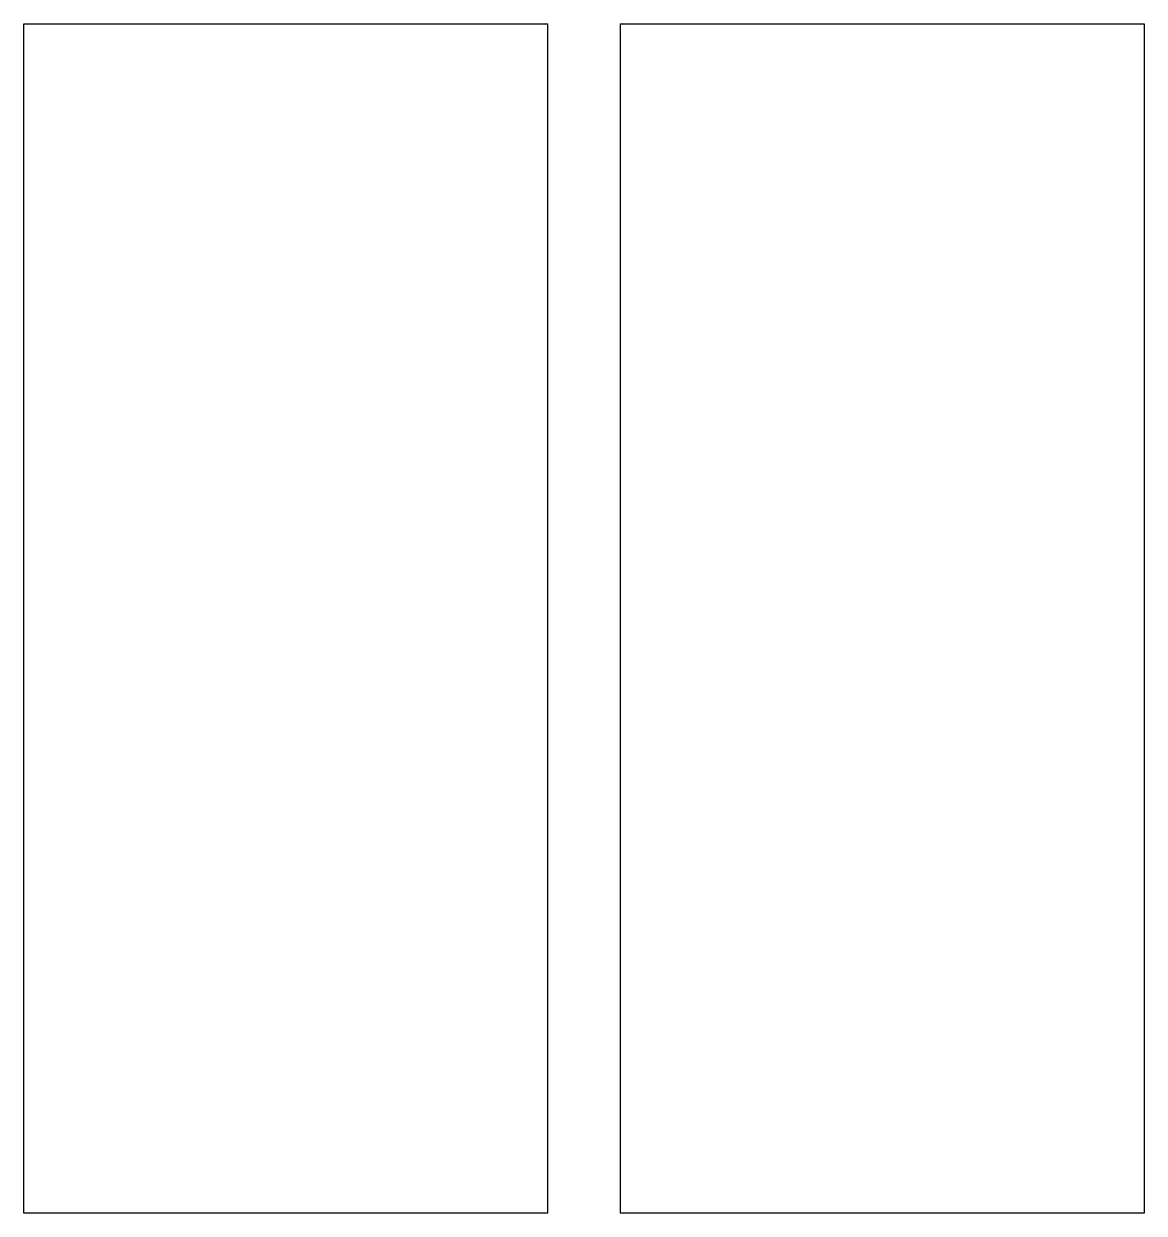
# Model space of a CAD drawing. Header units: centimetres. Extents: x 2.2 to 26.8, y 1.3 to 27.4.
import ezdxf

# ---------------------------------------------------------------- set-up
doc = ezdxf.new("R2010")
doc.units = ezdxf.units.CM
doc.header["$LTSCALE"] = 25.4
doc.layers.add('Cut Layer', color=1, linetype='Continuous')

msp = doc.modelspace()

# ---------------------------------------------------------------- linework, layer by layer
at = {"layer": 'Cut Layer'}
for p, q in [((2.174, 1.322), (2.174, 27.422)), ((2.174, 27.422), (13.674, 27.422)), ((13.674, 1.322), (13.674, 27.422)), ((15.259, 27.422), (15.259, 1.322)), ((15.259, 27.422), (26.759, 27.422)), ((26.759, 27.422), (26.759, 1.322)), ((13.674, 1.322), (2.174, 1.322)), ((26.759, 1.322), (15.259, 1.322))]:
    msp.add_line(p, q, dxfattribs=at)

doc.saveas('drawing.dxf')
